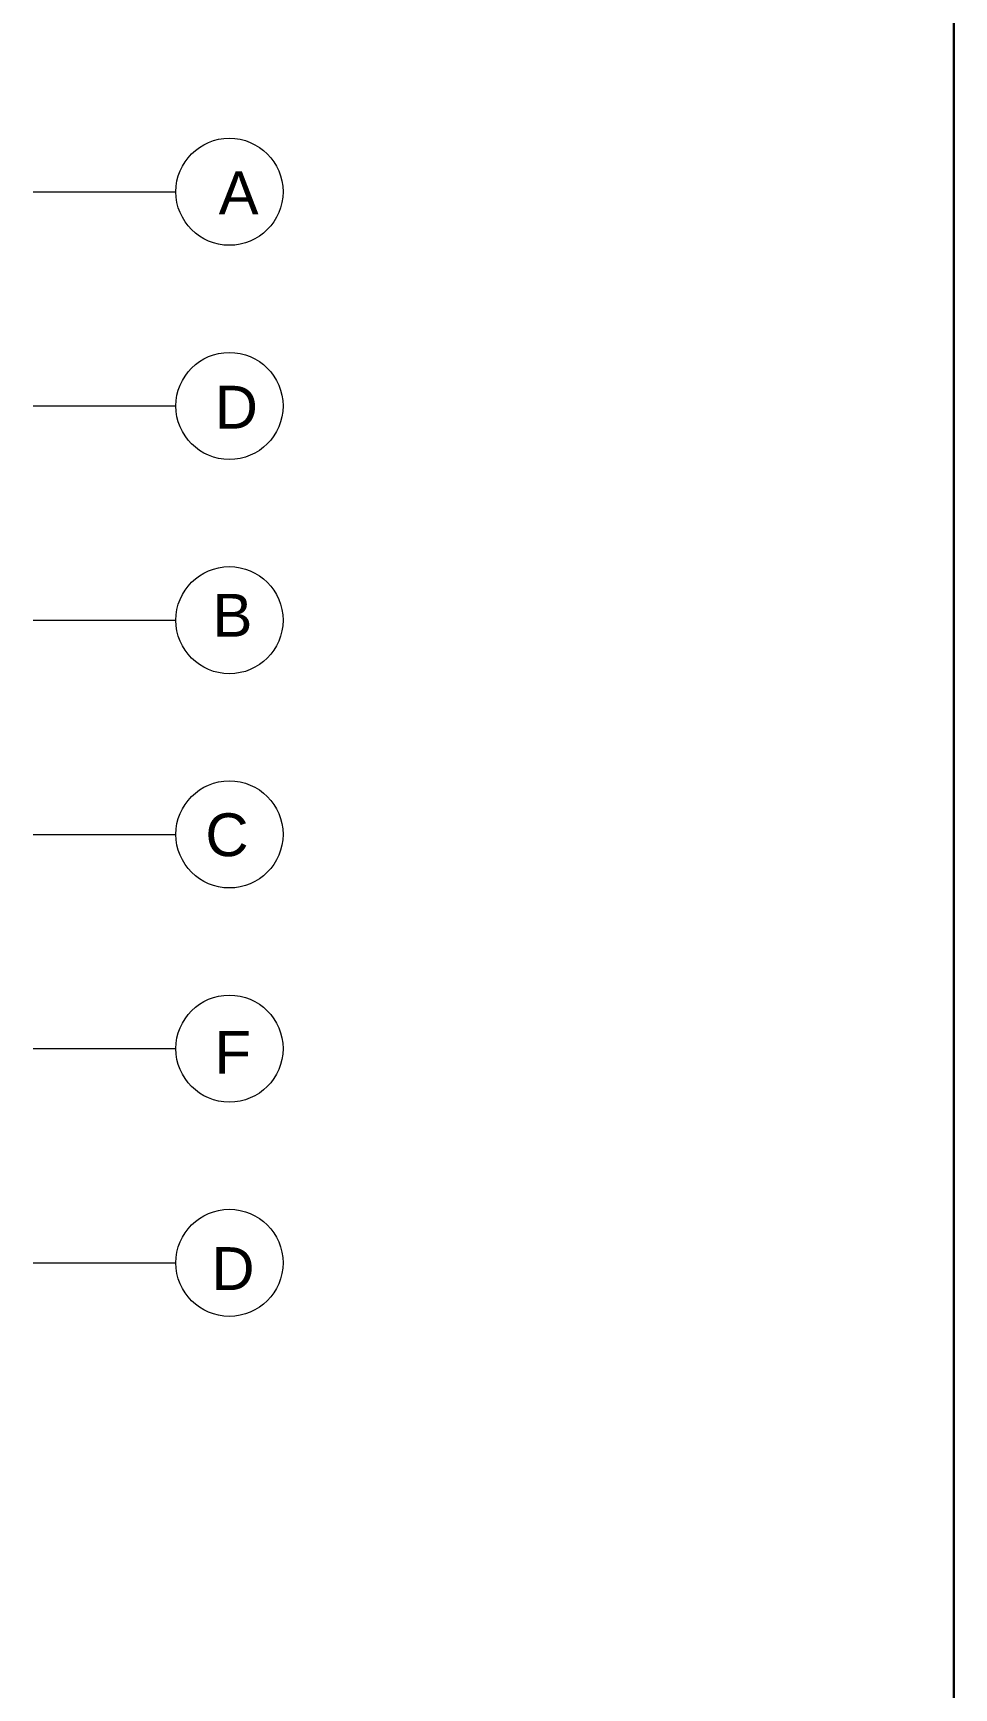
# Model space of a CAD drawing. Header units: millimetres. Extents: x 2391 to 3323, y 1596 to 2537.
# Drawn here: x 2983.86 to 3009.65, y 2462.17 to 2508.52 of the extents above; entities that cross this region are included whole.
import ezdxf

# ---------------------------------------------------------------- set-up
doc = ezdxf.new("R2010")
doc.units = ezdxf.units.MM
doc.layers.add('doors and windows schedule', color=11, linetype='Continuous')
doc.layers.add('Lightning text', color=211, linetype='Continuous')
doc.styles.get("Standard").update_dxf_attribs({"font": 'arial.ttf'})

msp = doc.modelspace()

# ---------------------------------------------------------------- linework, layer by layer
at = {"color": 11, "true_color": 0xf27172}
for p, q in [((3009.654, 2420.204), (3009.654, 2537.196)), ((3009.654, 2537.196), (3009.654, 2319.18))]:
    msp.add_line(p, q, dxfattribs=at)
at = {"layer": 'Lightning text', "linetype": 'ByBlock', "lineweight": 13, "ltscale": 0.02}
for p, q in [((2983.862, 2504.078), (2987.862, 2504.078)), ((2983.862, 2498.078), (2987.862, 2498.078)), ((2983.862, 2492.078), (2987.862, 2492.078)), ((2983.862, 2486.078), (2987.862, 2486.078)), ((2983.862, 2480.078), (2987.862, 2480.078)), ((2983.862, 2474.078), (2987.862, 2474.078))]:
    msp.add_line(p, q, dxfattribs=at)
for centre in [(2989.362, 2504.078), (2989.362, 2498.078), (2989.362, 2492.078), (2989.362, 2486.078), (2989.362, 2480.078), (2989.362, 2474.078)]:
    msp.add_circle(centre, 1.5, dxfattribs=at)

# ---------------------------------------------------------------- texts
at = {"layer": 'doors and windows schedule'}
for s, p in [('A', (2989.06, 2503.446)), ('D', (2988.949, 2497.444)), ('B', (2988.888, 2491.616)), ('C', (2988.687, 2485.468)), ('F', (2988.94, 2479.373)), ('D', (2988.855, 2473.317))]:
    msp.add_text(s, height=1.2, dxfattribs=at).set_placement(p)

doc.saveas('drawing.dxf')
